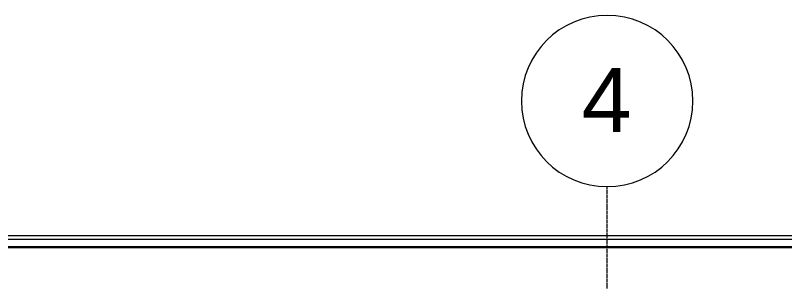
# Model space of a CAD drawing. Header units: inches. Extents: x -4168 to 1483, y -300 to 637.
# Drawn here: x -2666 to -2450.6, y 416.8 to 491.4 of the extents above; entities that cross this region are included whole.
import ezdxf

# ---------------------------------------------------------------- set-up
doc = ezdxf.new("R2010")
doc.units = ezdxf.units.IN
doc.header["$MEASUREMENT"] = 0
doc.linetypes.add('Grid Line 1_2_', pattern=[0.875, 0.5, -0.125, 0.125, -0.125])
for name, color, linetype, lineweight in [('A-WALL-6', 55, 'Continuous', 9), ('S-GRID-1', 1, 'Grid Line 1_2_', 9), ('S-GRID-IDEN', 1, 'Continuous', 9)]:
    doc.layers.add(name, color=color, linetype=linetype, lineweight=lineweight)
doc.styles.add('Arial', font='arial.ttf', dxfattribs={"height": 18})

# ---------------------------------------------------------------- blocks, each defined once
blk = doc.blocks.new('Basic Wall _ EXT - FIBER CEMENT - SMALL - ___-2145929-BUILDING SECTION - NORTH_SOUTH THRU PARKING RAMP - LOOKING WEST')
at = {"layer": 'A-WALL-6'}
for p, q in [((-2061.36, 429.66), (-3867.29, 429.66)), ((-2076.8, 428.6), (-3851.85, 428.6)), ((-2077.53, 426.57), (-3851.11, 426.57)), ((-3851.44, 426.42), (-2077.21, 426.42))]:
    blk.add_line(p, q, dxfattribs=at)
blk = doc.blocks.new('Grid - Grid Head - Circle-50561-BUILDING SECTION - NORTH_SOUTH THRU PARKING RAMP - LOOKING WEST')
at = {"layer": 'S-GRID-IDEN'}
for start, end in [(0, 180), (180, 360)]:
    blk.add_arc((-3481.32, 494.5), 24, start, end, dxfattribs=at)

msp = doc.modelspace()

# ---------------------------------------------------------------- linework, layer by layer
at = {"layer": 'S-GRID-1'}
msp.add_line((-2500.3237, -159.8356), (-2500.3237, 443.4366), dxfattribs=at)

# ---------------------------------------------------------------- block references
at = {"layer": 'A-WALL-6'}
msp.add_blockref('Basic Wall _ EXT - FIBER CEMENT - SMALL - ___-2145929-BUILDING SECTION - NORTH_SOUTH THRU PARKING RAMP - LOOKING WEST', (0, 0), dxfattribs=at)
at = {"layer": 'S-GRID-IDEN'}
msp.add_blockref('Grid - Grid Head - Circle-50561-BUILDING SECTION - NORTH_SOUTH THRU PARKING RAMP - LOOKING WEST', (981, -27.0634), dxfattribs=at)

# ---------------------------------------------------------------- texts
at = {"layer": 'S-GRID-IDEN', "insert": (-2507.4528, 476.7246), "char_height": 18, "width": 16.968, "attachment_point": 1, "style": 'Arial'}
msp.add_mtext('4', dxfattribs=at)

doc.saveas('drawing.dxf')
